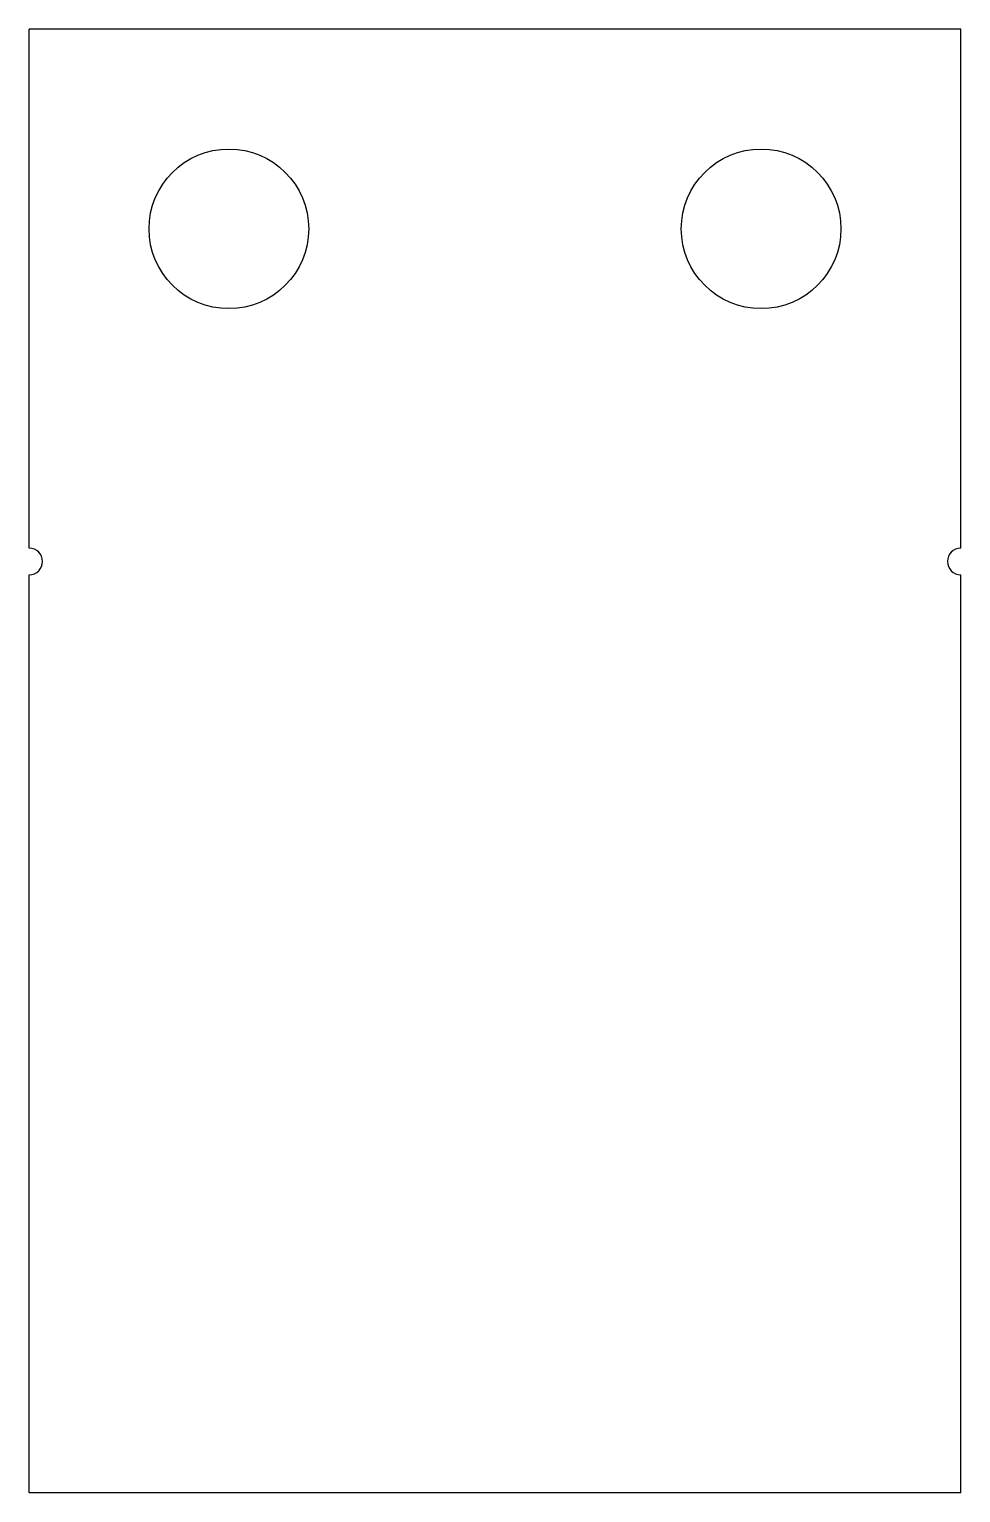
# Model space of a CAD drawing. Header units: millimetres. Extents: x -35 to 35, y -70 to 40.
import ezdxf

# ---------------------------------------------------------------- set-up
doc = ezdxf.new("R2010")
doc.units = ezdxf.units.MM

msp = doc.modelspace()

# ---------------------------------------------------------------- linework, layer by layer
at = {"color": 7, "linetype": 'Continuous', "lineweight": 25}
for p, q in [((35, 40), (-35, 40)), ((-35, 1), (-35, 40)), ((35, 1), (35, 40)), ((-35, -70), (-35, -1)), ((35, -70), (35, -1)), ((35, -70), (-35, -70))]:
    msp.add_line(p, q, dxfattribs=at)
for centre in [(-20, 25), (20, 25)]:
    msp.add_circle(centre, 6, dxfattribs=at)
for centre, start, end in [((-35, 0), 270, 90), ((35, 0), 90, 270)]:
    msp.add_arc(centre, 1, start, end, dxfattribs=at)

doc.saveas('drawing.dxf')
